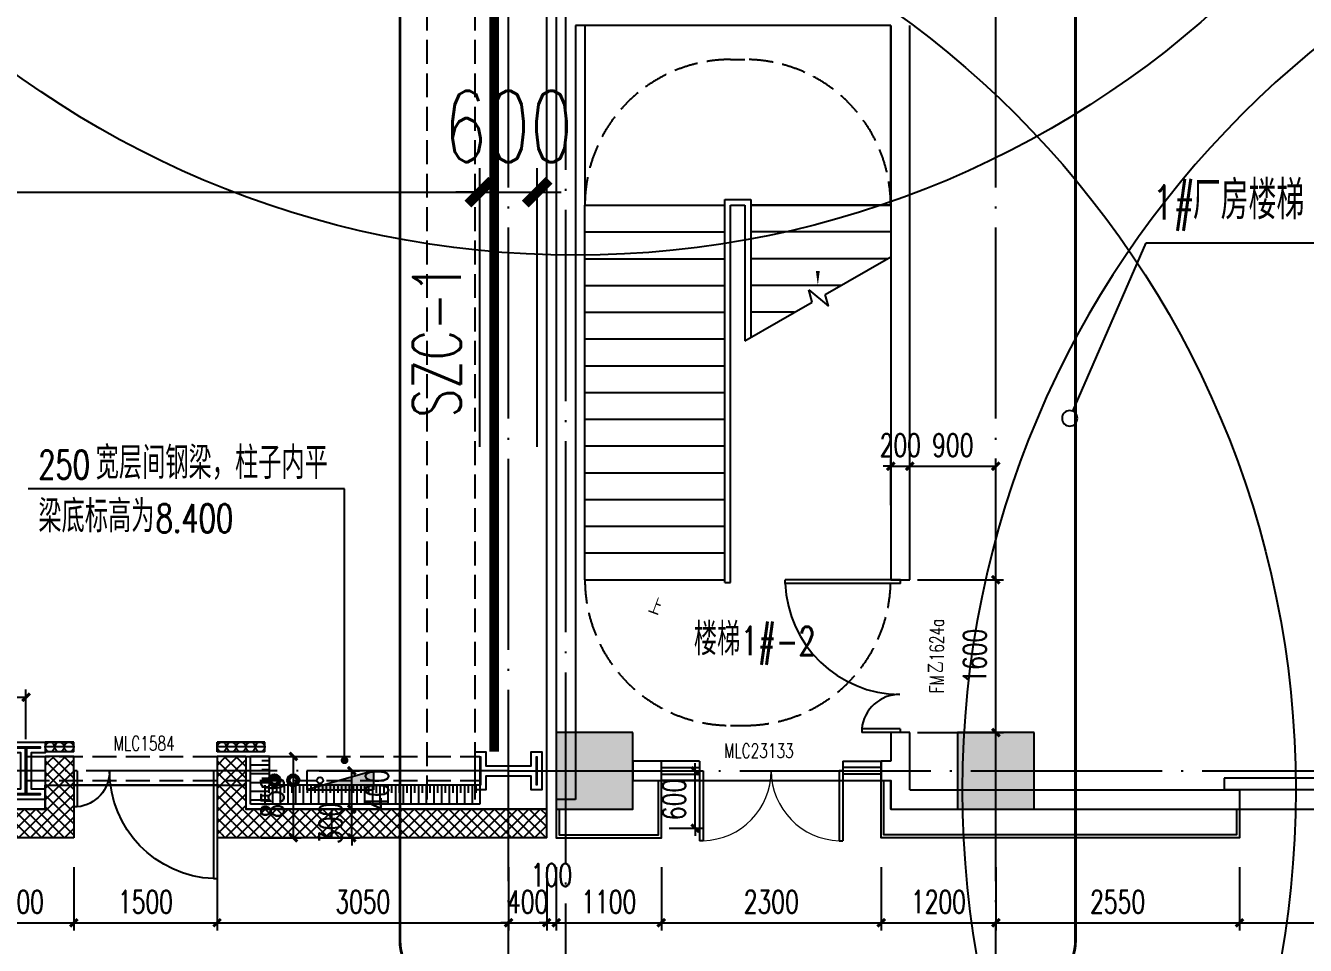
# Model space of a CAD drawing. Extents: x -1313754 to 847533, y 489853 to 941203.
# Drawn here: x -149508 to -136114, y 739993 to 749620 of the extents above; entities that cross this region are included whole.
import ezdxf
from ezdxf.enums import TextEntityAlignment as Align

# ---------------------------------------------------------------- set-up
doc = ezdxf.new("R2010")
doc.units = 0
doc.header["$LTSCALE"] = 1000
doc.header["$MEASUREMENT"] = 0
for name, pattern in [('10平面$0$DASH', [0.35, 0.25, -0.1]), ('CENTER', [2, 1.25, -0.25, 0.25, -0.25]), ('DASH', [0.35, 0.25, -0.1]), ('DOTE', [2.42, 2, -0.2, 0.02, -0.2])]:
    doc.linetypes.add(name, pattern=pattern)
doc.layers.get('Defpoints').update_dxf_attribs({"color": 210})
for name, color, linetype in [('10平面$0$WINDOW', 4, 'Continuous'), ('10平面$0$WINDOW_TEXT', 7, 'Continuous'), ('99平面图例外参$0$A-HATCH-2', 251, 'Continuous'), ('A-AXIS-DOTE', 14, 'DOTE'), ('A-AXIS-DP', 126, 'Continuous'), ('A-AXIS-SYMB', 3, 'Continuous'), ('A-CURTAIN', 134, 'Continuous'), ('A-HATCH-2', 251, 'Continuous'), ('A-HRAIL', 173, 'Continuous'), ('A-LIN-V', 9, 'Continuous'), ('A-SFCE', 30, 'Continuous'), ('A-STAIR', 150, 'Continuous'), ('A-TEXT', 61, 'Continuous'), ('A-WINDOW', 140, 'Continuous'), ('A-防火门窗', 1, 'Continuous'), ('AS-COLN', 6, 'Continuous'), ('AS-WALL', 40, 'Continuous'), ('AS-结构边线层', 200, 'Continuous'), ('DIM_ELEV', 3, 'Continuous'), ('DIM_SYMB', 3, 'Continuous'), ('PUB_HATCH', 8, 'Continuous'), ('PUB_TEXT', 7, 'Continuous'), ('SB_ZF消火栓', 10, 'Continuous'), ('建-文字', 7, 'Continuous'), ('建-窗', 4, 'Continuous'), ('建-箭头', 3, 'Continuous'), ('建-门窗编号', 7, 'Continuous')]:
    doc.layers.add(name, color=color, linetype=linetype)
for name, color, linetype, lineweight in [('LG-ZF消防', 1, 'Continuous', 60), ('S-col', 2, 'Continuous', 0), ('THIN', 7, 'Continuous', 0), ('柱间支撑', 6, 'CENTER', 0)]:
    doc.layers.add(name, color=color, linetype=linetype, lineweight=lineweight)
doc.styles.add('10平面$0$_TCH_WINDOW', font='SIMPLEX', dxfattribs={"height": 3.5, "bigfont": 'GBCBIG'})
doc.styles.add('_TCH_DIM', font='SIMPLEX', dxfattribs={"bigfont": 'GBCBIG'})
doc.styles.add('_TCH_DIM_T3', font='SIMPLEX', dxfattribs={"width": 0.705882, "bigfont": 'GBCBIG'})
doc.styles.add('A-STANDARD', font='SIMPLEX', dxfattribs={"bigfont": 'GBCBIG'})
doc.styles.add('A-WIN-LABEL', font='SIMPLEX', dxfattribs={"bigfont": 'GBCBIG'})
doc.styles.add('TSSD_Rein', font='tj-romans1.shx', dxfattribs={"width": 0.7, "bigfont": 'tj-hztxt.shx'})
doc.dimstyles.new('_TCH_ARCH&&250', dxfattribs={"dimtxt": 743.75, "dimasz": 250, "dimexe": 250, "dimexo": 250, "dimgap": 315.625, "dimtad": 1, "dimdec": 0, "dimzin": 0, "dimdsep": 46, "dimtxsty": '_TCH_DIM_T3', "dimblk": 'ARCHTICK', "dimcen": 0.09, "dimclrt": 7, "dimazin": 2, "dimtfac": 1, "dimtdec": 0, "dimtix": 1, "dimtmove": 2, "dimatfit": 3, "dimfxl": 0, "dimtolj": 1, "dimtzin": 0, "dimarcsym": 0})
doc.dimstyles.new('_TCH_ARCH&&80', dxfattribs={"dimtxt": 238, "dimasz": 80, "dimexe": 80, "dimexo": 80, "dimgap": 101, "dimtad": 1, "dimdec": 0, "dimzin": 0, "dimdsep": 46, "dimtxsty": '_TCH_DIM_T3', "dimblk": 'ARCHTICK', "dimcen": 0.09, "dimclrt": 7, "dimazin": 2, "dimtfac": 1, "dimtdec": 0, "dimtix": 1, "dimtmove": 2, "dimatfit": 3, "dimfxl": 0, "dimtolj": 1, "dimtzin": 0, "dimarcsym": 0})
pattern_1 = [(45, (60, 0), (-60.000061, 60.000061), []), (135, (60, 0), (-60.000061, -60.000061), [])]

# ---------------------------------------------------------------- blocks, each defined once
blk = doc.blocks.new('_ArchTick')
at = {"color": 0, "linetype": 'ByBlock', "const_width": 0.4}
blk.add_lwpolyline([(-0.5, -0.5), (0.5, 0.5)], dxfattribs=at)
blk = doc.blocks.new('*D1500')
at = {"layer": 'A-AXIS-DP', "color": 0, "lineweight": -2}
for p, q in [((68032, -62670), (68032, -62150)), ((71232, -62670), (71232, -62150)), ((68032, -62230), (71232, -62230))]:
    blk.add_line(p, q, dxfattribs=at)
at = {"layer": 'Defpoints', "color": 0}
for p in [(71232, -62230), (68032, -62750), (71232, -62750)]:
    blk.add_point(p, dxfattribs=at)
at = {"layer": 'A-AXIS-DP', "color": 0, "lineweight": -2, "xscale": 80, "yscale": 80, "zscale": 80, "rotation": 180}
blk.add_blockref('_ArchTick', (68032, -62230), dxfattribs=at)
at = {"layer": 'A-AXIS-DP', "color": 0, "lineweight": -2, "xscale": 80, "yscale": 80, "zscale": 80}
blk.add_blockref('_ArchTick', (71232, -62230), dxfattribs=at)
at = {"layer": 'A-AXIS-DP', "color": 7, "insert": (69632, -62010), "char_height": 238, "attachment_point": 5, "style": '_TCH_DIM_T3'}
blk.add_mtext('\\A1;3200', dxfattribs=at)
blk = doc.blocks.new('10平面$0$$DorLib2D$00000126')
at = {"color": 0, "linetype": 'Continuous'}
for p, q in [((-0.532, 0.5), (-0.532, 0.9)), ((0.532, 0.9), (0.532, 0.5))]:
    blk.add_line(p, q, dxfattribs=at)
at = {"color": 0, "linetype": '10平面$0$DASH'}
for p, q in [((-0.532, 0.9), (0.532, 0.9)), ((-0.532, 0.5), (0.532, 0.5))]:
    blk.add_line(p, q, dxfattribs=at)
blk = doc.blocks.new('DOOR2DLIB$SYSLIB$00000123')
at = {"color": 0}
for p, q in [((0.475, -0.0014), (0.475, 0.7521)), ((0.475, 0.7521), (0.5, 0.7521)), ((0.5, -0.0014), (0.5, 0.7521)), ((-0.5, 0), (-0.5, 0.252)), ((-0.475, 0.252), (-0.5, 0.252)), ((-0.475, 0), (-0.475, 0.252)), ((-0.475, 0), (-0.5, 0)), ((0.475, -0.0014), (0.5, -0.0014))]:
    blk.add_line(p, q, dxfattribs=at)
for centre, radius, start, end in [((0.5046, -0.0019), 0.7546, 92.24927, 179.72377), ((-0.5008, 0.0026), 0.2508, 359.78987, 84.09744)]:
    blk.add_arc(centre, radius, start, end, dxfattribs=at)
blk = doc.blocks.new('G$C325EBD4F')
at = {"layer": 'PUB_HATCH'}
h = blk.add_hatch(dxfattribs=at)
h.set_pattern_fill('多孔材料', color=256, scale=30, style=0)
h.set_pattern_definition(pattern_1)
h.paths.add_polyline_path([(3700, -50), (3700, 250), (3400, 250)])
h = blk.add_hatch(dxfattribs=at)
h.set_pattern_fill('多孔材料', color=256, scale=30, style=0)
h.set_pattern_definition(pattern_1)
h.paths.add_polyline_path([(3700, -50), (3400, 250), (3400, -300), (3700, -600)])
h = blk.add_hatch(dxfattribs=at)
h.set_pattern_fill('多孔材料', color=256, scale=30, style=0)
h.set_pattern_definition(pattern_1)
h.paths.add_polyline_path([(5500, 250), (5200, 250), (5200, -50)])
h = blk.add_hatch(dxfattribs=at)
h.set_pattern_fill('多孔材料', color=256, scale=30, style=0)
h.set_pattern_definition(pattern_1)
h.paths.add_polyline_path([(5500, 250), (5200, -50), (5200, -600), (5500, -300)])
h = blk.add_hatch(dxfattribs=at)
h.set_pattern_fill('多孔材料', color=256, scale=30, style=0)
h.set_pattern_definition(pattern_1)
h.paths.add_polyline_path([(3700, -600), (3400, -300), (2500, -300), (2500, -600)])
h = blk.add_hatch(dxfattribs=at)
h.set_pattern_fill('多孔材料', color=256, scale=30, style=0)
h.set_pattern_definition(pattern_1)
h.paths.add_polyline_path([(6400, -300), (5500, -300), (5200, -600), (6400, -600)])
at = {"layer": '10平面$0$WINDOW'}
blk.add_line((5200, -50), (3700, -50), dxfattribs=at)
at = {"layer": 'AS-WALL'}
for p, q in [((3700, 250), (3400, 250)), ((3400, 250), (3400, -300)), ((3700, -50), (3700, 250)), ((5500, 250), (5200, 250)), ((5200, 250), (5200, -50)), ((5500, 250), (5500, -300)), ((3700, -50), (3700, -600)), ((5200, -50), (5200, -600)), ((3400, -300), (2500, -300)), ((2500, -600), (2500, -300)), ((6400, -300), (5500, -300)), ((6400, -600), (6400, -300)), ((3700, -600), (2500, -600)), ((6400, -600), (5200, -600))]:
    blk.add_line(p, q, dxfattribs=at)
at = {"layer": '10平面$0$WINDOW'}
ref = blk.add_blockref('DOOR2DLIB$SYSLIB$00000123', (4450, 100), dxfattribs=dict(at, xscale=-1500, yscale=1500, zscale=300, rotation=180.0000000000445))
ref.add_attrib('A', 'MLC1584', (4117, 313), dxfattribs={"layer": '10平面$0$WINDOW_TEXT', "ltscale": 500, "height": 148.8, "style": '10平面$0$_TCH_WINDOW', "width": 0.705882})
ref = blk.add_blockref('10平面$0$$DorLib2D$00000126', (0, -450), dxfattribs=dict(at, xscale=5000, yscale=-300, zscale=300, rotation=180.0000000000008))
ref.add_attrib('A', 'JLM5050', (-301, -594), dxfattribs={"layer": '10平面$0$WINDOW_TEXT', "ltscale": 500, "height": 148.8, "style": '10平面$0$_TCH_WINDOW', "width": 0.705882})
blk = doc.blocks.new('43243')
at = {"layer": 'AS-结构边线层'}
for points in [[(-172744, 741420), (-165804, 741420), (-165804, 741670), (-163704, 741670), (-163704, 741420), (-162964, 741420), (-162964, 741250), (-156244, 741250), (-156244, 741420), (-149304, 741420), (-149304, 741670), (-147204, 741670), (-147204, 741420), (-144054, 741420), (-144054, 832220)], [(-143954, 832220), (-143954, 741420), (-143154, 741420), (-143154, 741720), (-140454, 741720), (-140454, 741420), (-128354, 741420), (-128354, 741420), (-128354, 741820), (-128054, 741820), (-128054, 774220), (-128354, 774220), (-128354, 774520), (-131054, 774520), (-131054, 782920), (-128354, 782920), (-128354, 783220), (-128054, 783220), (-128054, 818320)]]:
    blk.add_lwpolyline(points, dxfattribs=at)
blk = doc.blocks.new('_FZH')
at = {"layer": 'A-HATCH-2'}
blk.add_lwpolyline([(-0.437, -0.25), (-0.437, 0.25), (-0.297, 0.25), (-0.297, 0.067), (0.298, 0.067), (0.298, 0.25), (0.438, 0.25), (0.438, -0.25), (0.298, -0.25), (0.298, -0.068), (-0.297, -0.068), (-0.297, -0.25)], close=True, dxfattribs=at)
at = {"layer": 'S-col'}
blk.add_lwpolyline([(-0.375, -0.188), (-0.375, 0.187), (-0.36, 0.187), (-0.36, 0.005), (0.36, 0.005), (0.36, 0.187), (0.375, 0.187), (0.375, -0.188), (0.36, -0.188), (0.36, -0.005), (-0.36, -0.005), (-0.36, -0.188)], close=True, dxfattribs=at)
blk = doc.blocks.new('342343243')
at = {"layer": 'A-AXIS-DP', "color": 5}
blk.add_lwpolyline([(-155704, 832070), (-155404, 832070), (-155404, 832058), (-155550, 832058), (-155550, 831582), (-155404, 831582), (-155404, 831570), (-155704, 831570), (-155704, 831582), (-155558, 831582), (-155558, 832058), (-155704, 832058), (-155704, 832070)], close=True, dxfattribs=at)
at = {"layer": 'A-HATCH-2'}
blk.add_lwpolyline([(-155754, 832120), (-155354, 832120), (-155354, 832008), (-155500, 832008), (-155500, 831632), (-155354, 831632), (-155354, 831520), (-155754, 831520), (-155754, 831632), (-155608, 831632), (-155608, 832008), (-155754, 832008)], close=True, dxfattribs=at)
blk = doc.blocks.new('w4234324')
at = {"xscale": 800.0000000000005, "yscale": 800.0000000000005, "zscale": 800.0000000000005}
blk.add_blockref('_FZH', (-144454, 741820), dxfattribs=at)
at = {"layer": 'A-AXIS-DP'}
blk.add_blockref('342343243', (6050, -90000), dxfattribs=at)
blk = doc.blocks.new('*D1713')
at = {"layer": 'A-WINDOW', "color": 0, "lineweight": -2}
for p, q in [((-144754, 745210), (-144754, 748127)), ((-144154, 745210), (-144154, 748127)), ((-144754, 747877), (-145004, 747877)), ((-144754, 747877), (-144154, 747877)), ((-144154, 747877), (-143904, 747877))]:
    blk.add_line(p, q, dxfattribs=at)
at = {"layer": 'Defpoints', "color": 0}
for p in [(-144154, 747877), (-144754, 744960), (-144154, 744960)]:
    blk.add_point(p, dxfattribs=at)
at = {"layer": 'A-WINDOW', "color": 0, "lineweight": -2, "xscale": 250, "yscale": 250, "zscale": 250}
blk.add_blockref('_ArchTick', (-144754, 747877), dxfattribs=at)
at = {"layer": 'A-WINDOW', "color": 0, "lineweight": -2, "xscale": 250, "yscale": 250, "zscale": 250, "rotation": 180}
blk.add_blockref('_ArchTick', (-144154, 747877), dxfattribs=at)
at = {"layer": 'A-WINDOW', "color": 7, "insert": (-144454, 748564), "char_height": 743.8, "attachment_point": 5, "style": '_TCH_DIM_T3'}
blk.add_mtext('\\A1;600', dxfattribs=at)
blk = doc.blocks.new('*D1714')
at = {"layer": 'A-WINDOW', "color": 0, "lineweight": -2}
for p, q in [((-160654, 745210), (-160654, 748127)), ((-144754, 745210), (-144754, 748127)), ((-160654, 747877), (-144754, 747877))]:
    blk.add_line(p, q, dxfattribs=at)
at = {"layer": 'Defpoints', "color": 0}
for p in [(-144754, 747877), (-160654, 744960), (-144754, 744960)]:
    blk.add_point(p, dxfattribs=at)
at = {"layer": 'A-WINDOW', "color": 0, "lineweight": -2, "xscale": 250, "yscale": 250, "zscale": 250, "rotation": 180}
blk.add_blockref('_ArchTick', (-160654, 747877), dxfattribs=at)
at = {"layer": 'A-WINDOW', "color": 0, "lineweight": -2, "xscale": 250, "yscale": 250, "zscale": 250}
blk.add_blockref('_ArchTick', (-144754, 747877), dxfattribs=at)
at = {"layer": 'A-WINDOW', "color": 7, "insert": (-152704, 748564), "char_height": 743.8, "attachment_point": 5, "style": '_TCH_DIM_T3'}
blk.add_mtext('\\A1;15900', dxfattribs=at)
blk = doc.blocks.new('3132')
at = {"layer": 'A-AXIS-SYMB'}
for p, q in [((-138548, 745584), (-137781, 747346)), ((-137781, 747346), (-134205, 747346))]:
    blk.add_line(p, q, dxfattribs=at)
blk.add_lwpolyline([(-138499, 745510, 1), (-138661, 745510, 1)], format="xyb", close=True, dxfattribs=at)
at = {"layer": 'DIM_ELEV', "linetype": 'DASH', "const_width": 30}
blk.add_lwpolyline([(-145090, 752900), (-139020, 752900, -0.414214), (-138520, 752400), (-138520, 740040, -0.414214), (-139020, 739540), (-145090, 739540, -0.414214), (-145590, 740040), (-145590, 752400, -0.414214)], format="xyb", close=True, dxfattribs=at)
at = {"layer": 'PUB_TEXT', "style": '_TCH_DIM', "width": 0.705882}
blk.add_text('1#', height=357, dxfattribs=at).set_placement((-137712, 747591))
at = {"layer": 'PUB_TEXT', "style": '_TCH_DIM'}
blk.add_text('厂房楼梯', height=405.1, dxfattribs=at).set_placement((-137292, 747591))
blk = doc.blocks.new('23124232432')
at = {"layer": '柱间支撑', "const_width": 100}
blk.add_lwpolyline([(-144604, 750620), (-144604, 742020)], dxfattribs=at)
at = {"layer": 'THIN', "style": 'TSSD_Rein', "width": 0.7}
blk.add_text('SZC-1', height=500, rotation=90, dxfattribs=at).set_placement((-144804, 746320), align=Align.BOTTOM_CENTER)
blk = doc.blocks.new('99平面图例外参$0$$LinePat$圆环')
for points in [[(0, 150), (300, 150)], [(0, 0), (300, 0)], [(0, -150), (300, -150)]]:
    blk.add_lwpolyline(points)
at = {"color": 0}
blk.add_circle((150, 0), 150, dxfattribs=at)
blk = doc.blocks.new('99平面图例外参$0$$LinePat$填挖边坡')
at = {"color": 0}
for p, q in [((0, 0), (0, -1500)), ((300, 0), (300, -600))]:
    blk.add_line(p, q, dxfattribs=at)
at = {"layer": 'Defpoints', "color": 0}
blk.add_point((600, 0), dxfattribs=at)
blk = doc.blocks.new('34242343243')
at = {"layer": 'A-HRAIL'}
for p, q in [((-149004, 742020), (-149004, 742120)), ((-147504, 742020), (-147504, 742120)), ((-147004, 742020), (-147004, 742120))]:
    blk.add_line(p, q, dxfattribs=at)
at = {"layer": 'A-LIN-V'}
for p, q in [((-147154, 741970), (-146954, 741970)), ((-147154, 741470), (-147154, 741970)), ((-146954, 741670), (-146954, 741970)), ((-144754, 741670), (-146954, 741670)), ((-144754, 741670), (-144754, 741470)), ((-144754, 741470), (-147154, 741470))]:
    blk.add_line(p, q, dxfattribs=at)
at = {"layer": '99平面图例外参$0$A-HATCH-2', "color": 203, "yscale": 0.1333333333333333, "zscale": 0.1333333333333333}
for p, xscale, rotation in [((-146954, 741970), 0.1527777777822404, 270.0000000008095), ((-146954, 741878), 0.1527777777822404, 270.0000000008095), ((-146954, 741787), 0.1527777777822404, 270.0000000008095), ((-146954, 741695), 0.1527777777822404, 270.0000000008095), ((-147004, 741670), 0.1339285706538846, 8.597026348789211e-11), ((-146924, 741670), 0.1339285706538846, 8.597026348789211e-11), ((-146843, 741670), 0.1339285706538846, 8.597026348789211e-11), ((-146763, 741670), 0.1339285706538846, 8.597026348789211e-11), ((-146683, 741670), 0.1339285706538846, 8.597026348789211e-11), ((-146602, 741670), 0.1339285706538846, 8.597026348789211e-11), ((-146522, 741670), 0.1339285706538846, 8.597026348789211e-11), ((-146442, 741670), 0.1339285706538846, 8.597026348789211e-11), ((-146361, 741670), 0.1339285706538846, 8.597026348789211e-11), ((-146281, 741670), 0.1339285706538846, 8.597026348789211e-11), ((-146201, 741670), 0.1339285706538846, 8.597026348789211e-11), ((-146120, 741670), 0.1339285706538846, 8.597026348789211e-11), ((-146040, 741670), 0.1339285706538846, 8.597026348789211e-11), ((-145960, 741670), 0.1339285706538846, 8.597026348789211e-11), ((-145879, 741670), 0.1339285706538846, 8.597026348789211e-11), ((-145799, 741670), 0.1339285706538846, 8.597026348789211e-11), ((-145718, 741670), 0.1339285706538846, 8.597026348789211e-11), ((-145638, 741670), 0.1339285706538846, 8.597026348789211e-11), ((-145558, 741670), 0.1339285706538846, 8.597026348789211e-11), ((-145477, 741670), 0.1339285706538846, 8.597026348789211e-11), ((-145397, 741670), 0.1339285706538846, 8.597026348789211e-11), ((-145317, 741670), 0.1339285706538846, 8.597026348789211e-11), ((-145236, 741670), 0.1339285706538846, 8.597026348789211e-11), ((-145156, 741670), 0.1339285706538846, 8.597026348789211e-11), ((-145076, 741670), 0.1339285706538846, 8.597026348789211e-11), ((-144995, 741670), 0.1339285706538846, 8.597026348789211e-11), ((-144915, 741670), 0.1339285706538846, 8.597026348789211e-11), ((-144835, 741670), 0.1339285706538846, 8.597026348789211e-11), ((-146954, 741603), 0.1527777777822404, 270.0000000008095), ((-146954, 741512), 0.1527777777822404, 270.0000000008095)]:
    blk.add_blockref('99平面图例外参$0$$LinePat$填挖边坡', p, dxfattribs=dict(at, xscale=xscale, rotation=rotation))
at = {"layer": 'A-HRAIL', "yscale": 0.3333333333333333, "zscale": 0.3333333333333333, "rotation": 180}
for p, xscale in [((-149204, 742070), 0.333333312028715), ((-149104, 742070), 0.333333312028715), ((-149004, 742070), 0.333333312028715), ((-147404, 742070), 0.3333333470866782), ((-147304, 742070), 0.3333333470866782), ((-147204, 742070), 0.3333333470866782), ((-147104, 742070), 0.3333333470866782), ((-147004, 742070), 0.3333333470866782)]:
    blk.add_blockref('99平面图例外参$0$$LinePat$圆环', p, dxfattribs=dict(at, xscale=xscale))
blk = doc.blocks.new('A$C5D961328')
at = {"layer": 'SB_ZF消火栓'}
blk.add_hatch(color=256, dxfattribs=at).paths.add_polyline_path([(0, 40), (700, 40), (700, 240)])
at = {"layer": 'A-LIN-V', "ltscale": 500}
blk.add_circle((350, 40), 10001, dxfattribs=at)
at = {"layer": 'SB_ZF消火栓'}
for p, q in [((700, 240), (0, 240)), ((0, 240), (0, 40)), ((700, 240), (0, 40)), ((700, 240), (700, 40)), ((0, 40), (700, 40))]:
    blk.add_line(p, q, dxfattribs=at)
at = {"layer": 'SB_ZF消火栓', "color": 1}
blk.add_circle((140, 140), 32.5, dxfattribs=at)
blk = doc.blocks.new('43242343')
at = {"layer": 'LG-ZF消防', "linetype": 'Continuous'}
for centre in [(-146904, 741720), (-146707, 741720)]:
    blk.add_circle(centre, 50, dxfattribs=at)
blk = doc.blocks.new('234243242332')
at = {"layer": 'LG-ZF消防', "linetype": 'Continuous'}
blk.add_blockref('43242343', (0, 0), dxfattribs=at)
at = {"layer": 'SB_ZF消火栓', "rotation": 270}
blk.add_blockref('A$C5D961328', (-143794, 757568), dxfattribs=at)
at = {"layer": 'SB_ZF消火栓'}
blk.add_blockref('A$C5D961328', (-146566, 741580), dxfattribs=at)
at = {"layer": 'SB_ZF消火栓', "xscale": -1}
blk.add_blockref('A$C5D961328', (-129354, 741580), dxfattribs=at)
blk = doc.blocks.new('w4324323333')
at = {"layer": 'AS-COLN'}
for p, q in [((-143154, 742220), (-143954, 742220)), ((-143954, 742220), (-143954, 741420)), ((-143154, 741420), (-143154, 742220)), ((-138954, 742220), (-139754, 742220)), ((-139754, 742220), (-139754, 741420)), ((-138954, 741420), (-138954, 742220)), ((-143954, 741420), (-143154, 741420)), ((-139754, 741420), (-138954, 741420))]:
    blk.add_line(p, q, dxfattribs=at)
blk = doc.blocks.new('*D256')
at = {"layer": 'A-AXIS-DP', "color": 0, "lineweight": -2}
for p, q in [((-140454, 744600), (-140454, 745088)), ((-140254, 744600), (-140254, 745088)), ((-140454, 745008), (-140534, 745008)), ((-140454, 745008), (-140254, 745008)), ((-140254, 745008), (-140174, 745008))]:
    blk.add_line(p, q, dxfattribs=at)
at = {"layer": 'Defpoints', "color": 0}
for p in [(-140254, 745008), (-140454, 744520), (-140254, 744520)]:
    blk.add_point(p, dxfattribs=at)
at = {"layer": 'A-AXIS-DP', "color": 0, "lineweight": -2, "xscale": 80, "yscale": 80, "zscale": 80}
blk.add_blockref('_ArchTick', (-140454, 745008), dxfattribs=at)
at = {"layer": 'A-AXIS-DP', "color": 0, "lineweight": -2, "xscale": 80, "yscale": 80, "zscale": 80, "rotation": 180}
blk.add_blockref('_ArchTick', (-140254, 745008), dxfattribs=at)
at = {"layer": 'A-AXIS-DP', "color": 7, "insert": (-140354, 745228), "char_height": 238, "attachment_point": 5, "style": '_TCH_DIM_T3'}
blk.add_mtext('\\A1;200', dxfattribs=at)
blk = doc.blocks.new('*D257')
at = {"layer": 'A-AXIS-DP', "color": 0, "lineweight": -2}
for p, q in [((-140254, 744600), (-140254, 745088)), ((-139354, 744600), (-139354, 745088)), ((-140254, 745008), (-139354, 745008))]:
    blk.add_line(p, q, dxfattribs=at)
at = {"layer": 'Defpoints', "color": 0}
for p in [(-139354, 745008), (-140254, 744520), (-139354, 744520)]:
    blk.add_point(p, dxfattribs=at)
at = {"layer": 'A-AXIS-DP', "color": 0, "lineweight": -2, "xscale": 80, "yscale": 80, "zscale": 80, "rotation": 180}
blk.add_blockref('_ArchTick', (-140254, 745008), dxfattribs=at)
at = {"layer": 'A-AXIS-DP', "color": 0, "lineweight": -2, "xscale": 80, "yscale": 80, "zscale": 80}
blk.add_blockref('_ArchTick', (-139354, 745008), dxfattribs=at)
at = {"layer": 'A-AXIS-DP', "color": 7, "insert": (-139804, 745228), "char_height": 238, "attachment_point": 5, "style": '_TCH_DIM_T3'}
blk.add_mtext('\\A1;900', dxfattribs=at)
blk = doc.blocks.new('*D691')
at = {"layer": 'A-AXIS-DP', "color": 0, "lineweight": -2}
for p, q in [((-146434, 741420), (-146015, 741420)), ((-146095, 741420), (-146095, 741500)), ((-146095, 741120), (-146095, 741420)), ((-146434, 741120), (-146015, 741120)), ((-146095, 741120), (-146095, 741040))]:
    blk.add_line(p, q, dxfattribs=at)
at = {"layer": 'Defpoints', "color": 0}
for p in [(-146514, 741420), (-146095, 741420), (-146514, 741120)]:
    blk.add_point(p, dxfattribs=at)
at = {"layer": 'A-AXIS-DP', "color": 0, "lineweight": -2, "xscale": 80, "yscale": 80, "zscale": 80}
for p, rotation in [((-146095, 741420), 270), ((-146095, 741120), 90)]:
    blk.add_blockref('_ArchTick', p, dxfattribs=dict(at, rotation=rotation))
at = {"layer": 'A-AXIS-DP', "color": 7, "insert": (-146315, 741270), "char_height": 238, "attachment_point": 5, "rotation": 90, "style": '_TCH_DIM_T3'}
blk.add_mtext('\\A1;300', dxfattribs=at)
blk = doc.blocks.new('*D692')
at = {"layer": 'A-AXIS-DP', "color": 0, "lineweight": -2}
for p, q in [((-146434, 741820), (-146015, 741820)), ((-146095, 741420), (-146095, 741820)), ((-146434, 741420), (-146015, 741420))]:
    blk.add_line(p, q, dxfattribs=at)
at = {"layer": 'Defpoints', "color": 0}
for p in [(-146514, 741820), (-146095, 741820), (-146514, 741420)]:
    blk.add_point(p, dxfattribs=at)
at = {"layer": 'A-AXIS-DP', "color": 0, "lineweight": -2, "xscale": 80, "yscale": 80, "zscale": 80}
for p, rotation in [((-146095, 741820), 90), ((-146095, 741420), 270)]:
    blk.add_blockref('_ArchTick', p, dxfattribs=dict(at, rotation=rotation))
at = {"layer": 'A-AXIS-DP', "color": 7, "insert": (-145830, 741620), "char_height": 238, "attachment_point": 5, "rotation": 90, "style": '_TCH_DIM_T3'}
blk.add_mtext('\\A1;400', dxfattribs=at)
blk = doc.blocks.new('*D837')
at = {"layer": 'A-AXIS-DP', "color": 0, "lineweight": -2}
for p, q in [((-140174, 743820), (-139274, 743820)), ((-139354, 742220), (-139354, 743820)), ((-140174, 742220), (-139274, 742220))]:
    blk.add_line(p, q, dxfattribs=at)
at = {"layer": 'Defpoints', "color": 0}
for p in [(-140254, 743820), (-139354, 743820), (-140254, 742220)]:
    blk.add_point(p, dxfattribs=at)
at = {"layer": 'A-AXIS-DP', "color": 0, "lineweight": -2, "xscale": 80, "yscale": 80, "zscale": 80}
for p, rotation in [((-139354, 743820), 90), ((-139354, 742220), 270)]:
    blk.add_blockref('_ArchTick', p, dxfattribs=dict(at, rotation=rotation))
at = {"layer": 'A-AXIS-DP', "color": 7, "insert": (-139574, 743020), "char_height": 238, "attachment_point": 5, "rotation": 90, "style": '_TCH_DIM_T3'}
blk.add_mtext('\\A1;1600', dxfattribs=at)
blk = doc.blocks.new('*D865')
at = {"layer": 'A-AXIS-DP', "color": 0, "lineweight": -2}
for p, q in [((-142774, 741820), (-142420, 741820)), ((-142500, 741820), (-142500, 741900)), ((-142500, 741220), (-142500, 741820)), ((-142774, 741220), (-142420, 741220)), ((-142500, 741220), (-142500, 741140))]:
    blk.add_line(p, q, dxfattribs=at)
at = {"layer": 'Defpoints', "color": 0}
for p in [(-142854, 741820), (-142500, 741820), (-142854, 741220)]:
    blk.add_point(p, dxfattribs=at)
at = {"layer": 'A-AXIS-DP', "color": 0, "lineweight": -2, "xscale": 80, "yscale": 80, "zscale": 80}
for p, rotation in [((-142500, 741820), 270), ((-142500, 741220), 90)]:
    blk.add_blockref('_ArchTick', p, dxfattribs=dict(at, rotation=rotation))
at = {"layer": 'A-AXIS-DP', "color": 7, "insert": (-142720, 741520), "char_height": 238, "attachment_point": 5, "rotation": 90, "style": '_TCH_DIM_T3'}
blk.add_mtext('\\A1;600', dxfattribs=at)
blk = doc.blocks.new('*D884')
at = {"layer": 'A-AXIS-DP', "color": 0, "lineweight": -2}
for p, q in [((-147044, 741970), (-146625, 741970)), ((-146705, 741120), (-146705, 741970)), ((-147044, 741120), (-146625, 741120))]:
    blk.add_line(p, q, dxfattribs=at)
at = {"layer": 'Defpoints', "color": 0}
for p in [(-147124, 741970), (-146705, 741970), (-147124, 741120)]:
    blk.add_point(p, dxfattribs=at)
at = {"layer": 'A-AXIS-DP', "color": 0, "lineweight": -2, "xscale": 80, "yscale": 80, "zscale": 80}
for p, rotation in [((-146705, 741970), 90), ((-146705, 741120), 270)]:
    blk.add_blockref('_ArchTick', p, dxfattribs=dict(at, rotation=rotation))
at = {"layer": 'A-AXIS-DP', "color": 7, "insert": (-146925, 741545), "char_height": 238, "attachment_point": 5, "rotation": 90, "style": '_TCH_DIM_T3'}
blk.add_mtext('\\A1;850', dxfattribs=at)
blk = doc.blocks.new('*D1128')
at = {"layer": 'A-AXIS-DP', "color": 0, "lineweight": -2}
for p, q in [((-150204, 740810), (-150204, 740150)), ((-149004, 740810), (-149004, 740150)), ((-150204, 740230), (-149004, 740230))]:
    blk.add_line(p, q, dxfattribs=at)
at = {"layer": 'Defpoints', "color": 0}
for p in [(-150204, 740890), (-149004, 740890), (-149004, 740230)]:
    blk.add_point(p, dxfattribs=at)
at = {"layer": 'A-AXIS-DP', "color": 0, "lineweight": -2, "xscale": 80, "yscale": 80, "zscale": 80, "rotation": 180}
blk.add_blockref('_ArchTick', (-150204, 740230), dxfattribs=at)
at = {"layer": 'A-AXIS-DP', "color": 0, "lineweight": -2, "xscale": 80, "yscale": 80, "zscale": 80}
blk.add_blockref('_ArchTick', (-149004, 740230), dxfattribs=at)
at = {"layer": 'A-AXIS-DP', "color": 7, "insert": (-149604, 740450), "char_height": 238, "attachment_point": 5, "style": '_TCH_DIM_T3'}
blk.add_mtext('\\A1;1200', dxfattribs=at)
blk = doc.blocks.new('*D1129')
at = {"layer": 'A-AXIS-DP', "color": 0, "lineweight": -2}
for p, q in [((-149004, 740810), (-149004, 740150)), ((-147504, 740810), (-147504, 740150)), ((-149004, 740230), (-147504, 740230))]:
    blk.add_line(p, q, dxfattribs=at)
at = {"layer": 'Defpoints', "color": 0}
for p in [(-149004, 740890), (-147504, 740890), (-147504, 740230)]:
    blk.add_point(p, dxfattribs=at)
at = {"layer": 'A-AXIS-DP', "color": 0, "lineweight": -2, "xscale": 80, "yscale": 80, "zscale": 80, "rotation": 180}
blk.add_blockref('_ArchTick', (-149004, 740230), dxfattribs=at)
at = {"layer": 'A-AXIS-DP', "color": 0, "lineweight": -2, "xscale": 80, "yscale": 80, "zscale": 80}
blk.add_blockref('_ArchTick', (-147504, 740230), dxfattribs=at)
at = {"layer": 'A-AXIS-DP', "color": 7, "insert": (-148254, 740450), "char_height": 238, "attachment_point": 5, "style": '_TCH_DIM_T3'}
blk.add_mtext('\\A1;1500', dxfattribs=at)
blk = doc.blocks.new('*D1130')
at = {"layer": 'A-AXIS-DP', "color": 0, "lineweight": -2}
for p, q in [((-147504, 740810), (-147504, 740150)), ((-144454, 740810), (-144454, 740150)), ((-147504, 740230), (-144454, 740230))]:
    blk.add_line(p, q, dxfattribs=at)
at = {"layer": 'Defpoints', "color": 0}
for p in [(-147504, 740890), (-144454, 740890), (-144454, 740230)]:
    blk.add_point(p, dxfattribs=at)
at = {"layer": 'A-AXIS-DP', "color": 0, "lineweight": -2, "xscale": 80, "yscale": 80, "zscale": 80, "rotation": 180}
blk.add_blockref('_ArchTick', (-147504, 740230), dxfattribs=at)
at = {"layer": 'A-AXIS-DP', "color": 0, "lineweight": -2, "xscale": 80, "yscale": 80, "zscale": 80}
blk.add_blockref('_ArchTick', (-144454, 740230), dxfattribs=at)
at = {"layer": 'A-AXIS-DP', "color": 7, "insert": (-145979, 740450), "char_height": 238, "attachment_point": 5, "style": '_TCH_DIM_T3'}
blk.add_mtext('\\A1;3050', dxfattribs=at)
blk = doc.blocks.new('*D1131')
at = {"layer": 'A-AXIS-DP', "color": 0, "lineweight": -2}
for p, q in [((-144454, 740810), (-144454, 740150)), ((-144054, 740810), (-144054, 740150)), ((-144454, 740230), (-144534, 740230)), ((-144454, 740230), (-144054, 740230)), ((-144054, 740230), (-143974, 740230))]:
    blk.add_line(p, q, dxfattribs=at)
at = {"layer": 'Defpoints', "color": 0}
for p in [(-144454, 740890), (-144054, 740890), (-144054, 740230)]:
    blk.add_point(p, dxfattribs=at)
at = {"layer": 'A-AXIS-DP', "color": 0, "lineweight": -2, "xscale": 80, "yscale": 80, "zscale": 80}
blk.add_blockref('_ArchTick', (-144454, 740230), dxfattribs=at)
at = {"layer": 'A-AXIS-DP', "color": 0, "lineweight": -2, "xscale": 80, "yscale": 80, "zscale": 80, "rotation": 180}
blk.add_blockref('_ArchTick', (-144054, 740230), dxfattribs=at)
at = {"layer": 'A-AXIS-DP', "color": 7, "insert": (-144254, 740450), "char_height": 238, "attachment_point": 5, "style": '_TCH_DIM_T3'}
blk.add_mtext('\\A1;400', dxfattribs=at)
blk = doc.blocks.new('*D1132')
at = {"layer": 'A-AXIS-DP', "color": 0, "lineweight": -2}
for p, q in [((-144054, 740810), (-144054, 740150)), ((-143954, 740810), (-143954, 740150)), ((-144054, 740230), (-144134, 740230)), ((-144054, 740230), (-143954, 740230)), ((-143954, 740230), (-143874, 740230))]:
    blk.add_line(p, q, dxfattribs=at)
at = {"layer": 'Defpoints', "color": 0}
for p in [(-144054, 740890), (-143954, 740890), (-143954, 740230)]:
    blk.add_point(p, dxfattribs=at)
at = {"layer": 'A-AXIS-DP', "color": 0, "lineweight": -2, "xscale": 80, "yscale": 80, "zscale": 80}
blk.add_blockref('_ArchTick', (-144054, 740230), dxfattribs=at)
at = {"layer": 'A-AXIS-DP', "color": 0, "lineweight": -2, "xscale": 80, "yscale": 80, "zscale": 80, "rotation": 180}
blk.add_blockref('_ArchTick', (-143954, 740230), dxfattribs=at)
at = {"layer": 'A-AXIS-DP', "color": 7, "insert": (-144004, 740730), "char_height": 238, "attachment_point": 5, "style": '_TCH_DIM_T3'}
blk.add_mtext('\\A1;100', dxfattribs=at)
blk = doc.blocks.new('*D1133')
at = {"layer": 'A-AXIS-DP', "color": 0, "lineweight": -2}
for p, q in [((-143954, 740810), (-143954, 740150)), ((-142854, 740810), (-142854, 740150)), ((-143954, 740230), (-142854, 740230))]:
    blk.add_line(p, q, dxfattribs=at)
at = {"layer": 'Defpoints', "color": 0}
for p in [(-143954, 740890), (-142854, 740890), (-142854, 740230)]:
    blk.add_point(p, dxfattribs=at)
at = {"layer": 'A-AXIS-DP', "color": 0, "lineweight": -2, "xscale": 80, "yscale": 80, "zscale": 80, "rotation": 180}
blk.add_blockref('_ArchTick', (-143954, 740230), dxfattribs=at)
at = {"layer": 'A-AXIS-DP', "color": 0, "lineweight": -2, "xscale": 80, "yscale": 80, "zscale": 80}
blk.add_blockref('_ArchTick', (-142854, 740230), dxfattribs=at)
at = {"layer": 'A-AXIS-DP', "color": 7, "insert": (-143404, 740450), "char_height": 238, "attachment_point": 5, "style": '_TCH_DIM_T3'}
blk.add_mtext('\\A1;1100', dxfattribs=at)
blk = doc.blocks.new('*D1134')
at = {"layer": 'A-AXIS-DP', "color": 0, "lineweight": -2}
for p, q in [((-142854, 740810), (-142854, 740150)), ((-140554, 740810), (-140554, 740150)), ((-142854, 740230), (-140554, 740230))]:
    blk.add_line(p, q, dxfattribs=at)
at = {"layer": 'Defpoints', "color": 0}
for p in [(-142854, 740890), (-140554, 740890), (-140554, 740230)]:
    blk.add_point(p, dxfattribs=at)
at = {"layer": 'A-AXIS-DP', "color": 0, "lineweight": -2, "xscale": 80, "yscale": 80, "zscale": 80, "rotation": 180}
blk.add_blockref('_ArchTick', (-142854, 740230), dxfattribs=at)
at = {"layer": 'A-AXIS-DP', "color": 0, "lineweight": -2, "xscale": 80, "yscale": 80, "zscale": 80}
blk.add_blockref('_ArchTick', (-140554, 740230), dxfattribs=at)
at = {"layer": 'A-AXIS-DP', "color": 7, "insert": (-141704, 740450), "char_height": 238, "attachment_point": 5, "style": '_TCH_DIM_T3'}
blk.add_mtext('\\A1;2300', dxfattribs=at)
blk = doc.blocks.new('*D1135')
at = {"layer": 'A-AXIS-DP', "color": 0, "lineweight": -2}
for p, q in [((-140554, 740810), (-140554, 740150)), ((-139354, 740810), (-139354, 740150)), ((-140554, 740230), (-139354, 740230))]:
    blk.add_line(p, q, dxfattribs=at)
at = {"layer": 'Defpoints', "color": 0}
for p in [(-140554, 740890), (-139354, 740890), (-139354, 740230)]:
    blk.add_point(p, dxfattribs=at)
at = {"layer": 'A-AXIS-DP', "color": 0, "lineweight": -2, "xscale": 80, "yscale": 80, "zscale": 80, "rotation": 180}
blk.add_blockref('_ArchTick', (-140554, 740230), dxfattribs=at)
at = {"layer": 'A-AXIS-DP', "color": 0, "lineweight": -2, "xscale": 80, "yscale": 80, "zscale": 80}
blk.add_blockref('_ArchTick', (-139354, 740230), dxfattribs=at)
at = {"layer": 'A-AXIS-DP', "color": 7, "insert": (-139954, 740450), "char_height": 238, "attachment_point": 5, "style": '_TCH_DIM_T3'}
blk.add_mtext('\\A1;1200', dxfattribs=at)
blk = doc.blocks.new('*D1136')
at = {"layer": 'A-AXIS-DP', "color": 0, "lineweight": -2}
for p, q in [((-139354, 740810), (-139354, 740150)), ((-136804, 740810), (-136804, 740150)), ((-139354, 740230), (-136804, 740230))]:
    blk.add_line(p, q, dxfattribs=at)
at = {"layer": 'Defpoints', "color": 0}
for p in [(-139354, 740890), (-136804, 740890), (-136804, 740230)]:
    blk.add_point(p, dxfattribs=at)
at = {"layer": 'A-AXIS-DP', "color": 0, "lineweight": -2, "xscale": 80, "yscale": 80, "zscale": 80, "rotation": 180}
blk.add_blockref('_ArchTick', (-139354, 740230), dxfattribs=at)
at = {"layer": 'A-AXIS-DP', "color": 0, "lineweight": -2, "xscale": 80, "yscale": 80, "zscale": 80}
blk.add_blockref('_ArchTick', (-136804, 740230), dxfattribs=at)
at = {"layer": 'A-AXIS-DP', "color": 7, "insert": (-138079, 740450), "char_height": 238, "attachment_point": 5, "style": '_TCH_DIM_T3'}
blk.add_mtext('\\A1;2550', dxfattribs=at)
blk = doc.blocks.new('*D1137')
at = {"layer": 'A-AXIS-DP', "color": 0, "lineweight": -2}
for p, q in [((-136804, 740810), (-136804, 740150)), ((-131804, 740810), (-131804, 740150)), ((-136804, 740230), (-131804, 740230))]:
    blk.add_line(p, q, dxfattribs=at)
at = {"layer": 'Defpoints', "color": 0}
for p in [(-136804, 740890), (-131804, 740890), (-131804, 740230)]:
    blk.add_point(p, dxfattribs=at)
at = {"layer": 'A-AXIS-DP', "color": 0, "lineweight": -2, "xscale": 80, "yscale": 80, "zscale": 80, "rotation": 180}
blk.add_blockref('_ArchTick', (-136804, 740230), dxfattribs=at)
at = {"layer": 'A-AXIS-DP', "color": 0, "lineweight": -2, "xscale": 80, "yscale": 80, "zscale": 80}
blk.add_blockref('_ArchTick', (-131804, 740230), dxfattribs=at)
at = {"layer": 'A-AXIS-DP', "color": 7, "insert": (-134304, 740450), "char_height": 238, "attachment_point": 5, "style": '_TCH_DIM_T3'}
blk.add_mtext('\\A1;5000', dxfattribs=at)
blk = doc.blocks.new('WINDOW2DLIB$DYNSTYLE$00000005')
at = {"color": 0}
for points in [[(-0.5, 0.5), (-0.5, -0.5)], [(-0.5, 0.5), (0.5, 0.5)], [(0.5, -0.5), (0.5, 0.5)], [(0.5, 0.167), (-0.5, 0.167)], [(0.5, -0.167), (-0.5, -0.167)], [(-0.5, -0.5), (0.5, -0.5)]]:
    blk.add_lwpolyline(points, dxfattribs=at)
blk = doc.blocks.new('DOOR2DLIB$SYSLIB$00000108')
at = {"color": 0}
for p, q in [((-0.5, 0), (-0.5, 0.4875)), ((-0.475, 0.4875), (-0.5, 0.4875)), ((-0.475, 0), (-0.475, 0.4875)), ((0.475, 0), (0.475, 0.4875)), ((0.475, 0.4875), (0.5, 0.4875)), ((0.5, 0), (0.5, 0.4875)), ((-0.5, 0), (-0.475, 0)), ((0.5, 0), (0.475, 0))]:
    blk.add_line(p, q, dxfattribs=at)
at = {"color": 0, "lineweight": 13}
for centre, start, end in [((-0.4875, 0), 0, 88.53072), ((0.4875, 0), 91.46928, 180)]:
    blk.add_arc(centre, 0.4875, start, end, dxfattribs=at)
blk = doc.blocks.new('$DorLib2D$00000225')
at = {"color": 0}
for p, q in [((0.475, -0.0014), (0.475, 0.7521)), ((0.475, 0.7521), (0.5, 0.7521)), ((0.5, -0.0014), (0.5, 0.7521)), ((-0.5, 0), (-0.5, 0.252)), ((-0.475, 0.252), (-0.5, 0.252)), ((-0.475, 0), (-0.475, 0.252)), ((-0.475, 0), (-0.5, 0)), ((0.475, -0.0014), (0.5, -0.0014))]:
    blk.add_line(p, q, dxfattribs=at)
for centre, radius, start, end in [((0.5046, -0.0019), 0.7546, 92.24927, 179.72377), ((-0.5008, 0.0026), 0.2508, 359.78987, 84.09744)]:
    blk.add_arc(centre, radius, start, end, dxfattribs=at)
blk = doc.blocks.new('dote')
at = {"layer": 'A-AXIS-DOTE'}
for p, q in [((76282.2, -68993.9), (76282.2, 36606.4)), ((81382.2, -68993.9), (81382.2, 36662.3)), ((76882.2, -68810), (76882.2, 36400)), ((76282.2, -63000), (-41310, -63000)), ((76282.2, -63000), (98661.5, -63000))]:
    blk.add_line(p, q, dxfattribs=at)
at = {"layer": 'A-AXIS-DP'}
dim = blk.add_aligned_dim(p1=(68032.2, -62750), p2=(71232.2, -62750), distance=520, dimstyle='_TCH_ARCH&&80', dxfattribs=at)
dim.commit()
dim.dimension.update_dxf_attribs({"geometry": '*D1500', "text_midpoint": (69632.2, -62010)})
blk = doc.blocks.new('3243243')
at = {"layer": 'A-AXIS-SYMB'}
for p, q in [((-146170, 744770), (-149480, 744770)), ((-146170, 741930), (-146170, 744770))]:
    blk.add_line(p, q, dxfattribs=at)
at = {"layer": 'A-AXIS-SYMB', "const_width": 40}
blk.add_lwpolyline([(-146170, 741910, 1), (-146170, 741950, 1)], format="xyb", close=True, dxfattribs=at)
at = {"layer": 'A-HATCH-2', "linetype": 'DASH'}
for p, q in [((-145304.2, 741520), (-145304.2, 822870)), ((-144804.2, 741520), (-144804.2, 822870))]:
    blk.add_line(p, q, dxfattribs=at)
at = {"layer": 'A-SFCE', "color": 2, "linetype": 'DASH'}
for p, q in [((-149508.2, 741970), (-144754.2, 741970)), ((-149508.2, 741720), (-144754.2, 741720))]:
    blk.add_line(p, q, dxfattribs=at)
at = {"layer": 'PUB_TEXT', "style": '_TCH_DIM', "width": 0.705882}
for s, p in [('250', (-149375, 744875)), ('8.400', (-148146.3, 744315))]:
    blk.add_text(s, height=297.5, dxfattribs=at).set_placement(p)
at = {"layer": 'PUB_TEXT', "style": '_TCH_DIM'}
for s, p in [('宽层间钢梁，柱子内平', (-148775, 744875)), ('梁底标高为', (-149375, 744315))]:
    blk.add_text(s, height=337.59, dxfattribs=at).set_placement(p)
at = {"layer": 'A-WINDOW'}
for p1, p2, picture, middle in [((-160654.2, 744960), (-144754.2, 744960), '*D1714', (-152704.2, 748564.2)), ((-144754.2, 744960), (-144154.2, 744960), '*D1713', (-144454.2, 748564.2))]:
    dim = blk.add_aligned_dim(p1=p1, p2=p2, distance=2916.7, dimstyle='_TCH_ARCH&&250', dxfattribs=at)
    dim.commit()
    dim.dimension.update_dxf_attribs({"geometry": picture, "text_midpoint": middle})

msp = doc.modelspace()

# ---------------------------------------------------------------- hatches: boundary and pattern name
at = {"layer": 'PUB_HATCH'}
for points in [[(-143954.2, 741420), (-143154.2, 741420), (-143154.2, 742220), (-143954.2, 742220)], [(-139754.2, 741420), (-138954.2, 741420), (-138954.2, 742220), (-139754.2, 742220)]]:
    msp.add_hatch(color=256, dxfattribs=at).paths.add_polyline_path(points)
h = msp.add_hatch(dxfattribs=at)
h.set_pattern_fill('多孔材料', color=256, scale=30, style=0)
h.set_pattern_definition(pattern_1)
h.paths.add_polyline_path([(-144054.2, 741420), (-146304.2, 741420), (-146304.2, 741120), (-144054.2, 741120)])

# ---------------------------------------------------------------- linework, layer by layer
at = {"layer": '10平面$0$WINDOW'}
msp.add_line((-142454.2, 741720), (-140954.2, 741720), dxfattribs=at)
at = {"layer": 'A-AXIS-DP', "color": 9, "linetype": 'DASH'}
for p, q in [((-142129.2, 749265), (-141979.2, 749265)), ((-142129.2, 742295), (-141979.2, 742295))]:
    msp.add_line(p, q, dxfattribs=at)
for points in [[(-143654.2, 747740, -0.4142136), (-142129.2, 749265)], [(-140454.2, 747740, 0.4142136), (-141979.2, 749265)], [(-143654.2, 743820, 0.4142136), (-142129.2, 742295)], [(-140454.2, 743820, -0.4142136), (-141979.2, 742295)]]:
    msp.add_lwpolyline(points, format="xyb", dxfattribs=at)
at = {"layer": 'A-CURTAIN'}
for points in [[(-143954.2, 741420), (-143954.2, 741120), (-142854.2, 741120), (-142854.2, 741720)], [(-143924.2, 741420), (-143924.2, 741150), (-142884.2, 741150), (-142884.2, 741720)], [(-136804.2, 741420), (-136804.2, 741120), (-140554.2, 741120), (-140554.2, 741720)], [(-136834.2, 741420), (-136834.2, 741150), (-140524.2, 741150), (-140524.2, 741720)]]:
    msp.add_lwpolyline(points, dxfattribs=at)
at = {"layer": 'A-STAIR'}
for p, q in [((-143654.2, 749620), (-143654.2, 747740)), ((-140454.2, 747740), (-140454.2, 749620)), ((-143654.2, 743820), (-143654.2, 747740)), ((-143654.2, 747740), (-142189.2, 747740)), ((-143654.2, 747740), (-142189.2, 747740)), ((-142189.2, 743790), (-142189.2, 747800)), ((-142189.2, 747800), (-141919.2, 747800)), ((-142129.2, 743820), (-142129.2, 747740)), ((-142129.2, 743790), (-142129.2, 747740)), ((-142129.2, 747740), (-141979.2, 747740)), ((-142129.2, 747740), (-141979.2, 747740)), ((-141979.2, 747740), (-141979.2, 746319.8)), ((-141979.2, 747740), (-141979.2, 746319.8)), ((-141919.2, 747800), (-141919.2, 746354.4)), ((-140454.2, 747740), (-141919.2, 747740)), ((-141919.2, 747740), (-140454.2, 747740)), ((-140454.2, 747740), (-140454.2, 747200.2)), ((-143654.2, 747460), (-142189.2, 747460)), ((-140454.2, 747460), (-141919.2, 747460)), ((-143654.2, 747180), (-142189.2, 747180)), ((-140489.2, 747180), (-141919.2, 747180)), ((-141138.9, 746804.9), (-140454.2, 747200.2)), ((-143654.2, 746900), (-142189.2, 746900)), ((-140974.2, 746900), (-141919.2, 746900)), ((-141277.2, 746725.1), (-141312.1, 746855.5)), ((-141312.1, 746855.5), (-141106.1, 746682.6)), ((-141106.1, 746682.6), (-141138.9, 746804.9)), ((-143654.2, 746620), (-142189.2, 746620)), ((-141979.2, 746319.8), (-141277.2, 746725.1)), ((-141459.2, 746620), (-141919.2, 746620)), ((-143654.2, 746340), (-142189.2, 746340)), ((-143654.2, 746060), (-142189.2, 746060)), ((-143654.2, 745780), (-142189.2, 745780)), ((-143654.2, 745500), (-142189.2, 745500)), ((-143654.2, 745220), (-142189.2, 745220)), ((-143654.2, 744940), (-142189.2, 744940)), ((-143654.2, 744660), (-142189.2, 744660)), ((-143654.2, 744380), (-142189.2, 744380)), ((-143654.2, 744100), (-142189.2, 744100)), ((-143654.2, 743820), (-142189.2, 743820)), ((-142189.2, 743790), (-142129.2, 743790))]:
    msp.add_line(p, q, dxfattribs=at)
at = {"layer": 'AS-WALL'}
for p, q in [((-143954.2, 749720), (-143954.2, 741520)), ((-140454.2, 749620), (-143754.2, 749620)), ((-143754.2, 749620), (-143754.2, 741520)), ((-140454.2, 749620), (-140454.2, 743820)), ((-140254.2, 743820), (-140254.2, 749620)), ((-140454.2, 743820), (-140254.2, 743820)), ((-140254.2, 742220), (-140454.2, 742220)), ((-140454.2, 742220), (-140454.2, 741920)), ((-140254.2, 741820), (-140254.2, 742220)), ((-142854.2, 741920), (-143154.2, 741920)), ((-143154.2, 741920), (-143154.2, 741720)), ((-142854.2, 741720), (-142854.2, 741920)), ((-140454.2, 741920), (-140554.2, 741920)), ((-140554.2, 741920), (-140554.2, 741720)), ((-140254.2, 741620), (-140254.2, 741820)), ((-143154.2, 741720), (-142854.2, 741720)), ((-140554.2, 741720), (-140454.2, 741720)), ((-140454.2, 741420), (-140454.2, 741720)), ((-140254.2, 741620), (-136804.2, 741620)), ((-136804.2, 741620), (-136804.2, 741420)), ((-144054.2, 741420), (-146304.2, 741420)), ((-146304.2, 741120), (-146304.2, 741420)), ((-144054.2, 741120), (-144054.2, 741420)), ((-143754.2, 741520), (-143954.2, 741520)), ((-140454.2, 741420), (-136804.2, 741420)), ((-144054.2, 741120), (-146304.2, 741120))]:
    msp.add_line(p, q, dxfattribs=at)
at = {"layer": '建-箭头'}
msp.add_lwpolyline([(-142891.7, 743680, 0, 0, 0), (-142891.7, 748680, 0, 0, 0), (-141216.7, 748680, 0, 0, 0), (-141216.7, 746900, 0, 40, 0), (-141216.7, 747050, 0, 0, 0)], format="xyseb", dxfattribs=at)

# ---------------------------------------------------------------- block references
msp.add_blockref('G$C325EBD4F', (-152704.2, 741720))
at = {"layer": '10平面$0$WINDOW', "xscale": -1500, "yscale": -1500, "zscale": 199.9999999999999, "rotation": 2.382180919633192e-12}
msp.add_blockref('DOOR2DLIB$SYSLIB$00000108', (-141704.2, 741820), dxfattribs=at)
at = {"layer": '10平面$0$WINDOW'}
ref = msp.add_blockref('10平面$0$$DorLib2D$00000126', (-134304.2, 741472.2), dxfattribs=dict(at, xscale=5000, yscale=-300, zscale=300, rotation=180.0000000000008))
ref.add_attrib('A', 'JLM5050', (-134605.4, 741327.8), dxfattribs={"layer": '10平面$0$WINDOW_TEXT', "ltscale": 500, "height": 148.75, "style": '10平面$0$_TCH_WINDOW', "width": 0.705882})
at = {"layer": 'A-AXIS-DP'}
for name in ['3132', '3243243']:
    msp.add_blockref(name, (0, 0), dxfattribs=at)
at = {"layer": 'A-WINDOW'}
for name in ['43243', 'w4234324']:
    msp.add_blockref(name, (0, 0), dxfattribs=at)
at = {"layer": 'A-防火门窗', "xscale": 1600, "yscale": 1600, "zscale": 199.9999999999999, "rotation": 89.999999999139}
msp.add_blockref('$DorLib2D$00000225', (-140354.2, 743020), dxfattribs=at)
at = {"layer": 'AS-COLN'}
msp.add_blockref('w4324323333', (0, 0), dxfattribs=at)
at = {"layer": 'AS-WALL'}
msp.add_blockref('dote', (-220736.4, 804820), dxfattribs=at)
at = {"layer": 'DIM_SYMB'}
msp.add_blockref('34242343243', (0, 0), dxfattribs=at)
at = {"layer": 'SB_ZF消火栓', "linetype": 'Continuous'}
msp.add_blockref('234243242332', (0, 0), dxfattribs=at)
at = {"layer": '建-窗'}
ref = msp.add_blockref('WINDOW2DLIB$DYNSTYLE$00000005', (-140754.2, 741820), dxfattribs=dict(at, xscale=400.0000052643009, yscale=199.9999999999999, zscale=199.9999999999999, rotation=2.382180919633192e-12))
ref.add_attrib('A', 'MLC23133', (-142198.4, 741955.6), dxfattribs={"layer": '建-门窗编号', "ltscale": 500, "height": 148.75, "style": 'A-WIN-LABEL', "width": 0.705882})
at = {"layer": '建-窗', "xscale": -400.0000052643009, "yscale": 199.9999999999999, "zscale": 199.9999999999999, "rotation": 2.382180919633192e-12}
msp.add_blockref('WINDOW2DLIB$DYNSTYLE$00000005', (-142654.2, 741820), dxfattribs=at)
at = {"layer": '柱间支撑'}
msp.add_blockref('23124232432', (0, 0), dxfattribs=at)

# ---------------------------------------------------------------- texts
at = {"layer": 'A-TEXT', "style": 'A-STANDARD'}
msp.add_text('楼梯', height=337.59, dxfattribs=at).set_placement((-142514.2, 743030))
at = {"layer": 'A-TEXT', "style": 'A-STANDARD', "width": 0.705882}
msp.add_text('1#-2', height=297.5, dxfattribs=at).set_placement((-142022.7, 743030))
at = {"layer": '建-文字', "style": 'A-STANDARD'}
msp.add_text('上', height=168.8, rotation=339.92971, dxfattribs=at).set_placement((-143000.7, 743481))
at = {"layer": '建-门窗编号', "style": 'A-WIN-LABEL', "width": 0.705882}
for s, p in [('1624a', (-139896.7, 742966.4)), ('FM', (-139896.7, 742633.6))]:
    msp.add_text(s, height=148.75, rotation=90, dxfattribs=at).set_placement(p)
at = {"layer": '建-门窗编号', "style": 'A-WIN-LABEL'}
msp.add_text('乙', height=168.8, rotation=90, dxfattribs=at).set_placement((-139896.7, 742843.6))

# ---------------------------------------------------------------- dimensions: what is measured, and where the dimension line sits
at = {"layer": 'A-AXIS-DP'}
for p1, p2, distance, picture, middle in [((-140454.2, 744520), (-140254.2, 744520), 488, '*D256', (-140354.2, 745228)), ((-140254.2, 744520), (-139354.2, 744520), 488, '*D257', (-139804.2, 745228)), ((-140254.2, 742220), (-140254.2, 743820), -900, '*D837', (-139574.2, 743020)), ((-147124.2, 741120), (-147124.2, 741970), -419.3, '*D884', (-146924.8, 741545)), ((-142854.2, 741220), (-142854.2, 741820), -354.2, '*D865', (-142720, 741520)), ((-146514.2, 741120), (-146514.2, 741420), -419.3, '*D691', (-146314.8, 741270)), ((-150204.2, 740890), (-149004.2, 740890), -660, '*D1128', (-149604.2, 740450)), ((-149004.2, 740890), (-147504.2, 740890), -660, '*D1129', (-148254.2, 740450)), ((-147504.2, 740890), (-144454.2, 740890), -660, '*D1130', (-145979.2, 740450)), ((-144454.2, 740890), (-144054.2, 740890), -660, '*D1131', (-144254.2, 740450)), ((-143954.2, 740890), (-142854.2, 740890), -660, '*D1133', (-143404.2, 740450)), ((-142854.2, 740890), (-140554.2, 740890), -660, '*D1134', (-141704.2, 740450)), ((-140554.2, 740890), (-139354.2, 740890), -660, '*D1135', (-139954.2, 740450)), ((-139354.2, 740890), (-136804.2, 740890), -660, '*D1136', (-138079.2, 740450)), ((-136804.2, 740890), (-131804.2, 740890), -660, '*D1137', (-134304.2, 740450))]:
    dim = msp.add_aligned_dim(p1=p1, p2=p2, distance=distance, dimstyle='_TCH_ARCH&&80', dxfattribs=at)
    dim.commit()
    dim.dimension.update_dxf_attribs({"geometry": picture, "text_midpoint": middle})
for base, p1, p2, angle, picture, middle in [((-146094.8, 741820), (-146514.2, 741420), (-146514.2, 741820), 90, '*D692', (-145830, 741620)), ((-143954.2, 740230), (-144054.2, 740890), (-143954.2, 740890), 0, '*D1132', (-144004.2, 740730))]:
    dim = msp.add_linear_dim(base=base, p1=p1, p2=p2, angle=angle, dimstyle='_TCH_ARCH&&80', dxfattribs=at)
    dim.commit()
    dim.dimension.update_dxf_attribs({"geometry": picture, "text_midpoint": middle, "dimtype": 129})

doc.saveas('drawing.dxf')
